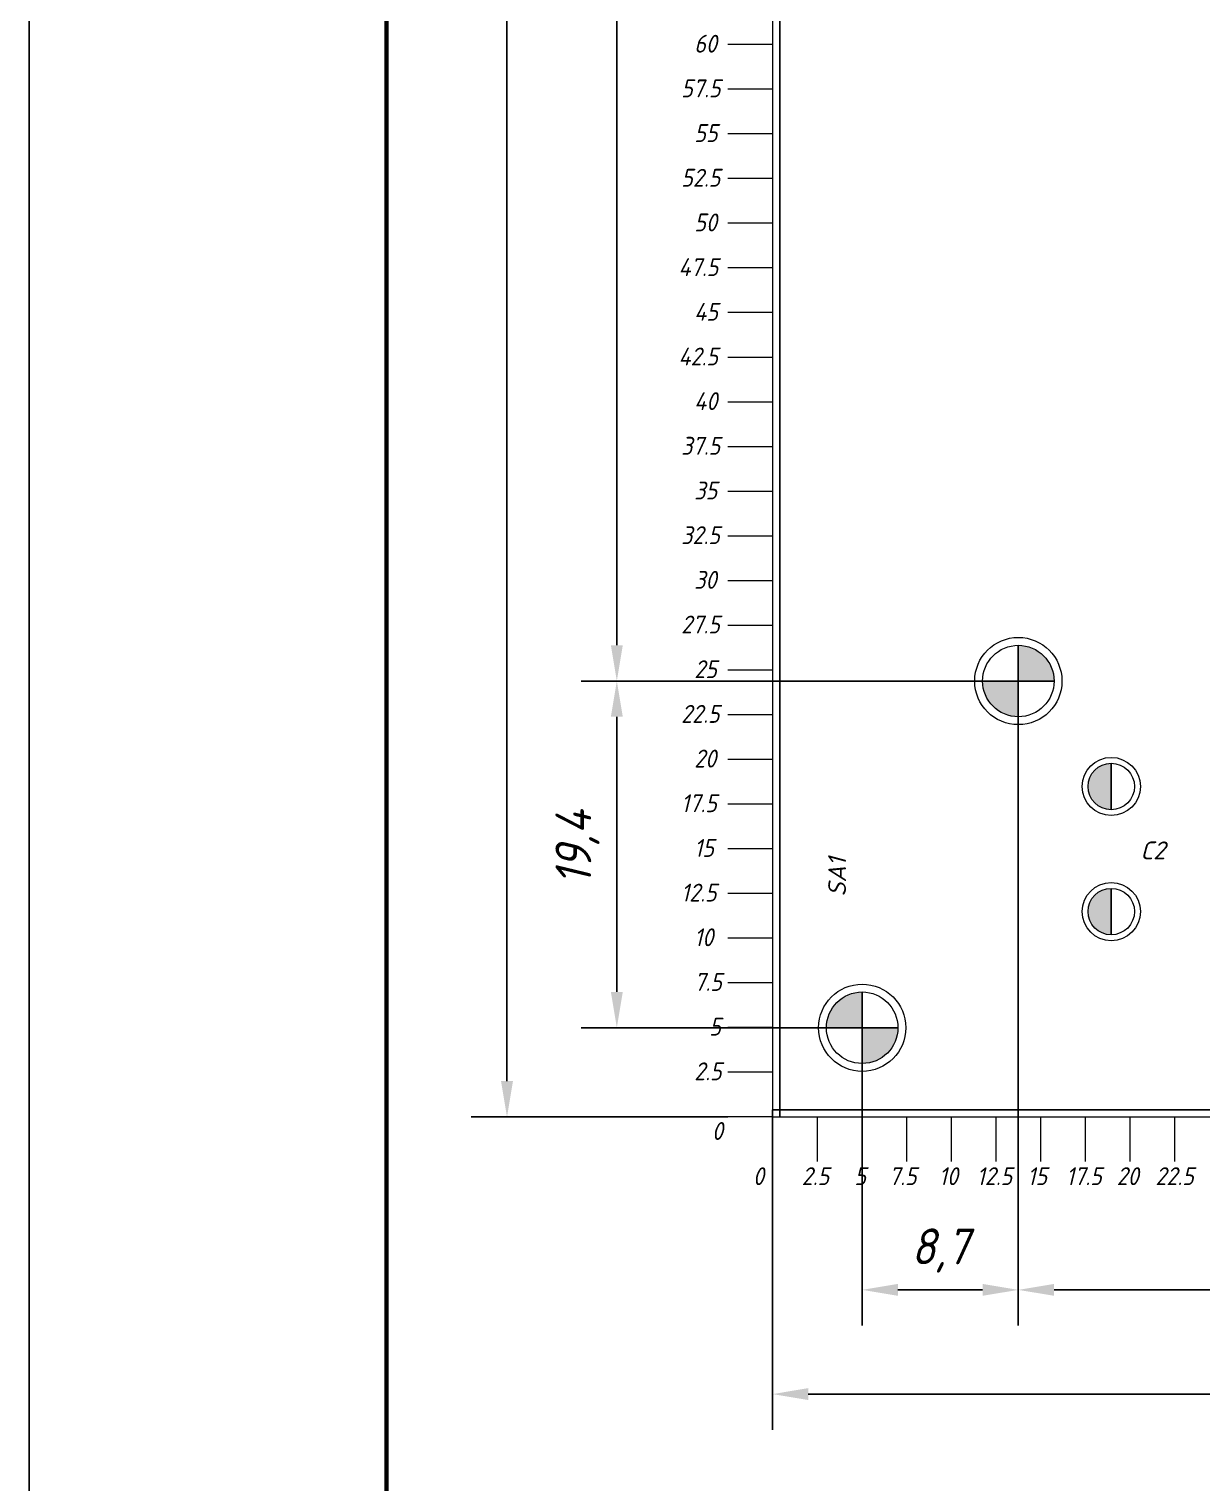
# Model space of a CAD drawing. Header units: millimetres. Extents: x -963 to 6509, y -1367 to 453.
# Drawn here: x 716.4 to 782.1, y 108.5 to 189.9 of the extents above; entities that cross this region are included whole.
import ezdxf

# ---------------------------------------------------------------- set-up
doc = ezdxf.new("R2010")
doc.units = ezdxf.units.MM
doc.header["$LTSCALE"] = 0.5
doc.layers.get('0').update_dxf_attribs({"lineweight": 60})
doc.layers.get('Defpoints').update_dxf_attribs({"color": 5})
doc.layers.add('2-штриховка', color=7, linetype='Continuous', true_color=0x00c7c7)
doc.layers.add('4-текст', color=7, linetype='Continuous', true_color=0x00ad00)
doc.layers.add('3-размеры', color=6, linetype='Continuous')
doc.layers.add('TopLayer', color=1, linetype='Continuous')
doc.layers.add('Для ПП', color=30, linetype='Continuous', lineweight=20)
doc.styles.get("Standard").update_dxf_attribs({"font": 'isocpeui.ttf', "width": 0.9})
doc.dimstyles.new('Standart', dxfattribs={"dimtxt": 5, "dimasz": 5, "dimexe": 2, "dimexo": 0, "dimgap": 1, "dimtad": 1, "dimtoh": 1, "dimdec": 1, "dimtxsty": 'Standard', "dimcen": 2.5, "dimadec": 0, "dimazin": 0, "dimtfac": 1, "dimtdec": 1, "dimtmove": 0, "dimatfit": 3, "dimldrblk": 'DOTSMALL', "dimfxl": 1, "dimarcsym": 0})

# ---------------------------------------------------------------- blocks, each defined once
blk = doc.blocks.new('*D144')
at = {"layer": '3-размеры', "color": 0, "lineweight": -2, "transparency": 16777216}
for p, q in [((758.041, 129), (758.041, 111.488)), ((838.041, 129), (838.041, 111.488)), ((760.041, 113.488), (836.041, 113.488))]:
    blk.add_line(p, q, dxfattribs=at)
at = {"layer": '3-размеры', "color": 0, "transparency": 16777216}
for points in [[(760.041, 113.822), (760.041, 113.155), (758.041, 113.488)], [(836.041, 113.822), (836.041, 113.155), (838.041, 113.488)]]:
    blk.add_solid(points, dxfattribs=at)
at = {"layer": 'Defpoints', "color": 0, "transparency": 16777216}
for p in [(758.041, 129), (838.041, 129), (838.041, 113.488)]:
    blk.add_point(p, dxfattribs=at)
at = {"layer": '3-размеры', "color": 0, "transparency": 16777216, "insert": (797.884, 115.488), "char_height": 2, "attachment_point": 5}
blk.add_mtext('80', dxfattribs=at)
blk = doc.blocks.new('_DotSmall')
at = {"color": 0, "linetype": 'ByBlock', "const_width": 0.5}
blk.add_lwpolyline([(-0.0625, 0, 1), (0.0625, 0, 1)], format="xyb", close=True, dxfattribs=at)
blk = doc.blocks.new('*D146')
at = {"layer": '3-размеры', "color": 0, "lineweight": -2, "transparency": 16777216}
for p, q in [((755.541, 259), (741.182, 259)), ((743.182, 257), (743.182, 131)), ((755.541, 129), (741.182, 129))]:
    blk.add_line(p, q, dxfattribs=at)
at = {"layer": '3-размеры', "color": 0, "transparency": 16777216}
for points in [[(742.848, 257), (743.515, 257), (743.182, 259)], [(742.848, 131), (743.515, 131), (743.182, 129)]]:
    blk.add_solid(points, dxfattribs=at)
at = {"layer": 'Defpoints', "color": 0, "transparency": 16777216}
for p in [(755.541, 259), (743.182, 129), (755.541, 129)]:
    blk.add_point(p, dxfattribs=at)
at = {"layer": '3-размеры', "color": 0, "transparency": 16777216, "insert": (741.182, 200.428), "char_height": 2, "attachment_point": 5, "rotation": 90}
blk.add_mtext('130', dxfattribs=at)
blk = doc.blocks.new('*D147')
at = {"layer": '3-размеры', "color": 0, "lineweight": -2, "transparency": 16777216}
for p, q in [((771.795, 153.388), (771.795, 117.321)), ((763.057, 133.988), (763.057, 117.321)), ((765.057, 119.321), (769.795, 119.321))]:
    blk.add_line(p, q, dxfattribs=at)
at = {"layer": '3-размеры', "color": 0, "transparency": 16777216}
for points in [[(765.057, 119.654), (765.057, 118.988), (763.057, 119.321)], [(769.795, 119.654), (769.795, 118.988), (771.795, 119.321)]]:
    blk.add_solid(points, dxfattribs=at)
at = {"layer": 'Defpoints', "color": 0, "transparency": 16777216}
for p in [(771.795, 153.388), (763.057, 133.988), (771.795, 119.321)]:
    blk.add_point(p, dxfattribs=at)
at = {"layer": '3-размеры', "color": 0, "transparency": 16777216, "insert": (767.426, 121.521), "char_height": 2, "attachment_point": 5}
blk.add_mtext('8,7', dxfattribs=at)
blk = doc.blocks.new('*D148')
at = {"layer": '3-размеры', "color": 0, "lineweight": -2, "transparency": 16777216}
for p, q in [((771.795, 153.388), (771.795, 117.321)), ((833.057, 133.988), (833.057, 117.321)), ((773.795, 119.321), (831.057, 119.321))]:
    blk.add_line(p, q, dxfattribs=at)
at = {"layer": '3-размеры', "color": 0, "transparency": 16777216}
for points in [[(773.795, 119.654), (773.795, 118.988), (771.795, 119.321)], [(831.057, 119.654), (831.057, 118.988), (833.057, 119.321)]]:
    blk.add_solid(points, dxfattribs=at)
at = {"layer": 'Defpoints', "color": 0, "transparency": 16777216}
for p in [(771.795, 153.388), (833.057, 133.988), (833.057, 119.321)]:
    blk.add_point(p, dxfattribs=at)
at = {"layer": '3-размеры', "color": 0, "transparency": 16777216, "insert": (801.908, 121.521), "char_height": 2, "attachment_point": 5}
blk.add_mtext('61,3', dxfattribs=at)
blk = doc.blocks.new('*D149')
at = {"layer": '3-размеры', "color": 0, "lineweight": -2, "transparency": 16777216}
for p, q in [((771.795, 153.388), (747.328, 153.388)), ((749.328, 135.988), (749.328, 151.388)), ((763.057, 133.988), (747.328, 133.988))]:
    blk.add_line(p, q, dxfattribs=at)
at = {"layer": '3-размеры', "color": 0, "transparency": 16777216}
for points in [[(748.994, 151.388), (749.661, 151.388), (749.328, 153.388)], [(748.994, 135.988), (749.661, 135.988), (749.328, 133.988)]]:
    blk.add_solid(points, dxfattribs=at)
at = {"layer": 'Defpoints', "color": 0, "transparency": 16777216}
for p in [(749.328, 153.388), (771.795, 153.388), (763.057, 133.988)]:
    blk.add_point(p, dxfattribs=at)
at = {"layer": '3-размеры', "color": 0, "transparency": 16777216, "insert": (747.128, 144.067), "char_height": 2, "attachment_point": 5, "rotation": 90}
blk.add_mtext('19,4', dxfattribs=at)
blk = doc.blocks.new('*D150')
at = {"layer": '3-размеры', "color": 0, "lineweight": -2, "transparency": 16777216}
for p, q in [((771.795, 226.288), (747.327, 226.288)), ((749.327, 155.388), (749.327, 224.288)), ((771.795, 153.388), (747.327, 153.388))]:
    blk.add_line(p, q, dxfattribs=at)
at = {"layer": '3-размеры', "color": 0, "transparency": 16777216}
for points in [[(748.994, 224.288), (749.66, 224.288), (749.327, 226.288)], [(748.994, 155.388), (749.66, 155.388), (749.327, 153.388)]]:
    blk.add_solid(points, dxfattribs=at)
at = {"layer": 'Defpoints', "color": 0, "transparency": 16777216}
for p in [(749.327, 226.288), (771.795, 226.288), (771.795, 153.388)]:
    blk.add_point(p, dxfattribs=at)
at = {"layer": '3-размеры', "color": 0, "transparency": 16777216, "insert": (747.127, 192.058), "char_height": 2, "attachment_point": 5, "rotation": 90}
blk.add_mtext('72,9', dxfattribs=at)

msp = doc.modelspace()

# ---------------------------------------------------------------- hatches: boundary and pattern name
at = {"layer": '2-штриховка'}
h = msp.add_hatch(color=256, dxfattribs=at)
h.dxf.hatch_style = 1
h.paths.add_polyline_path([(771.795, 155.388), (771.795, 153.388), (773.795, 153.388, 0.414214)])
h.paths.add_polyline_path([(771.795, 151.388), (771.795, 153.388), (769.795, 153.388, 0.414214)])
h = msp.add_hatch(color=256, dxfattribs=at)
h.dxf.hatch_style = 1
h.paths.add_polyline_path([(775.695, 147.488, 0.414214), (776.995, 146.188), (776.995, 148.788, 0.414214)])
h = msp.add_hatch(color=256, dxfattribs=at)
h.dxf.hatch_style = 1
h.paths.add_polyline_path([(775.695, 140.488, 0.414214), (776.995, 139.188), (776.995, 141.788, 0.414214)])
h = msp.add_hatch(color=256, dxfattribs=at)
h.dxf.hatch_style = 1
h.paths.add_polyline_path([(763.057, 135.988, 0.414214), (761.057, 133.988), (763.057, 133.988)])
h.paths.add_polyline_path([(765.057, 133.988), (763.057, 133.988), (763.057, 131.988, 0.414214)])

# ---------------------------------------------------------------- linework, layer by layer
at = {"lineweight": 60}
msp.add_lwpolyline([(736.439, 5), (1131.439, 5), (1131.439, 292), (736.439, 292)], close=True, dxfattribs=at)
at = {"layer": '4-текст'}
for p, q in [((771.795, 151.388), (771.795, 155.388)), ((769.795, 153.388), (773.795, 153.388)), ((776.995, 146.188), (776.995, 148.788)), ((776.995, 139.188), (776.995, 141.788)), ((763.057, 131.988), (763.057, 135.988)), ((761.057, 133.988), (765.057, 133.988))]:
    msp.add_line(p, q, dxfattribs=at)
at = {"layer": 'Defpoints'}
for p, q in [((758.041, 129), (758.041, 129.4)), ((758.041, 129.4), (758.441, 129.4)), ((758.441, 129.4), (758.441, 129))]:
    msp.add_line(p, q, dxfattribs=at)
msp.add_lwpolyline([(716.439, 0), (1136.439, 0), (1136.439, 297), (716.439, 297)], close=True, dxfattribs=at)
msp.add_lwpolyline([(716.439, 0), (1136.439, 0), (1136.439, 297), (716.439, 297)], close=True, dxfattribs=at)
at = {"layer": 'TopLayer'}
for p, q in [((758.441, 129.4), (758.441, 258.575)), ((837.645, 129.4), (758.441, 129.4))]:
    msp.add_line(p, q, dxfattribs=at)
at = {"layer": 'Для ПП'}
for p, q in [((758.041, 259), (758.041, 129)), ((758.041, 189), (755.541, 189)), ((758.041, 186.5), (755.541, 186.5)), ((758.041, 184), (755.541, 184)), ((758.041, 181.5), (755.541, 181.5)), ((758.041, 179), (755.541, 179)), ((758.041, 176.5), (755.541, 176.5)), ((758.041, 174), (755.541, 174)), ((758.041, 171.5), (755.541, 171.5)), ((758.041, 169), (755.541, 169)), ((758.041, 166.5), (755.541, 166.5)), ((758.041, 164), (755.541, 164)), ((758.041, 161.5), (755.541, 161.5)), ((758.041, 159), (755.541, 159)), ((758.041, 156.5), (755.541, 156.5)), ((758.041, 154), (755.541, 154)), ((758.041, 151.5), (755.541, 151.5)), ((758.041, 149), (755.541, 149)), ((758.041, 146.5), (755.541, 146.5)), ((758.041, 144), (755.541, 144)), ((758.041, 141.5), (755.541, 141.5)), ((758.041, 139), (755.541, 139)), ((758.041, 136.5), (755.541, 136.5)), ((758.041, 134), (755.541, 134)), ((758.041, 131.5), (755.541, 131.5)), ((758.041, 129), (755.541, 129)), ((758.041, 129), (838.041, 129)), ((758.041, 129), (758.041, 126.5)), ((760.541, 129), (760.541, 126.5)), ((763.041, 129), (763.041, 126.5)), ((765.541, 129), (765.541, 126.5)), ((768.041, 129), (768.041, 126.5)), ((770.541, 129), (770.541, 126.5)), ((773.041, 129), (773.041, 126.5)), ((775.541, 129), (775.541, 126.5)), ((778.041, 129), (778.041, 126.5)), ((780.541, 129), (780.541, 126.5))]:
    msp.add_line(p, q, dxfattribs=at)
for centre, radius in [((771.795, 153.388), 2.44), ((771.795, 153.388), 2), ((776.995, 147.488), 1.628), ((776.995, 147.488), 1.3), ((776.995, 147.488), 1.3), ((776.995, 140.488), 1.628), ((776.995, 140.488), 1.3), ((776.995, 140.488), 1.3), ((763.057, 133.988), 2.44), ((763.057, 133.988), 2)]:
    msp.add_circle(centre, radius, dxfattribs=at)

# ---------------------------------------------------------------- texts
at = {"layer": '4-текст'}
msp.add_text('C2', height=1, dxfattribs=at).set_placement((778.621, 143.412))
msp.add_text('SA1', height=1, rotation=90, dxfattribs=at).set_placement((762.153, 141.327))
at = {"layer": 'Для ПП', "width": 0.9}
for s, p in [('60', (753.658, 188.549)), ('57.5', (752.926, 186.049)), ('55', (753.658, 183.549)), ('52.5', (752.926, 181.049)), ('50', (753.658, 178.549)), ('47.5', (752.78, 176.049)), ('45', (753.658, 173.549)), ('42.5', (752.779, 171.049)), ('40', (753.658, 168.549)), ('37.5', (752.926, 166.049)), ('35', (753.658, 163.549)), ('32.5', (752.926, 161.049)), ('30', (753.658, 158.549)), ('27.5', (752.926, 156.049)), ('25', (753.658, 153.549)), ('22.5', (752.926, 151.049)), ('20', (753.658, 148.549)), ('17.5', (752.926, 146.049)), ('15', (753.658, 143.549)), ('12.5', (752.926, 141.049)), ('10', (753.658, 138.549)), ('7.5', (753.658, 136.049)), ('5', (754.498, 133.549)), ('2.5', (753.658, 131.049)), ('0', (754.65, 127.71)), ('0', (756.946, 125.181)), ('2.5', (759.674, 125.181)), ('5', (762.619, 125.181)), ('7.5', (764.554, 125.181)), ('10', (767.35, 125.181)), ('12.5', (769.465, 125.181)), ('15', (772.299, 125.181)), ('17.5', (774.465, 125.181)), ('20', (777.299, 125.181)), ('22.5', (779.465, 125.181))]:
    msp.add_text(s, height=1, dxfattribs=at).set_placement(p)

# ---------------------------------------------------------------- dimensions: what is measured, and where the dimension line sits
at = {"layer": '3-размеры'}
for base, p1, p2, picture, middle in [((743.182, 129), (755.541, 259), (755.541, 129), '*D146', (743.182, 200.428)), ((749.327, 226.288), (771.795, 153.388), (771.795, 226.288), '*D150', (749.327, 192.058)), ((749.328, 153.388), (763.057, 133.988), (771.795, 153.388), '*D149', (749.328, 144.067))]:
    dim = msp.add_linear_dim(base=base, p1=p1, p2=p2, angle=90, dimstyle='Standart', override={"dimtxt": 2, "dimasz": 2}, dxfattribs=at)
    dim.commit()
    dim.dimension.update_dxf_attribs({"geometry": picture, "text_midpoint": middle, "dimtype": 160})
for base, p1, p2, picture, middle in [((771.795, 119.321), (763.057, 133.988), (771.795, 153.388), '*D147', (767.426, 119.321)), ((833.057, 119.321), (771.795, 153.388), (833.057, 133.988), '*D148', (801.908, 119.321)), ((838.041, 113.488), (758.041, 129), (838.041, 129), '*D144', (797.884, 113.488))]:
    dim = msp.add_linear_dim(base=base, p1=p1, p2=p2, dimstyle='Standart', override={"dimtxt": 2, "dimasz": 2}, dxfattribs=at)
    dim.commit()
    dim.dimension.update_dxf_attribs({"geometry": picture, "text_midpoint": middle, "dimtype": 160})

doc.saveas('drawing.dxf')
